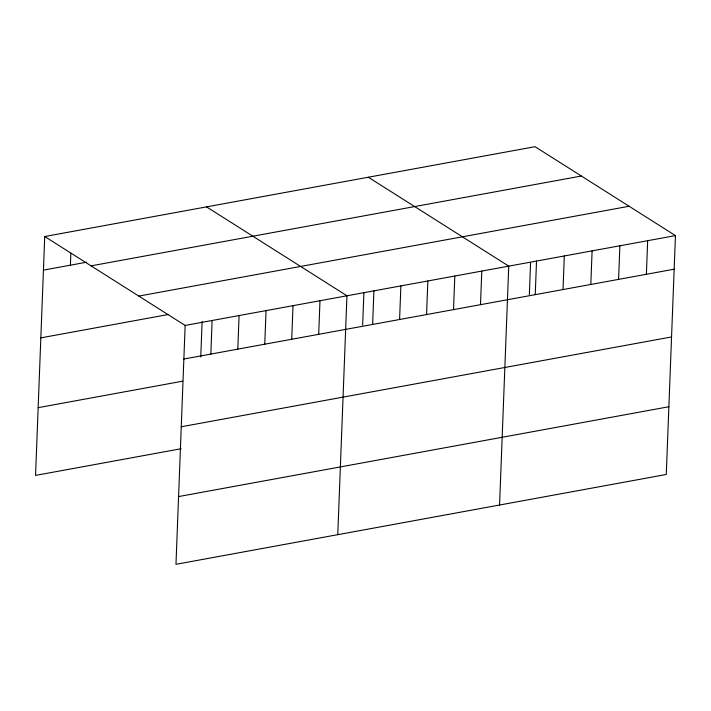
<?xml version="1.0" encoding="UTF-8"?>
<svg xmlns="http://www.w3.org/2000/svg" width="711" height="711" viewBox="0 0 711 711"><rect width="100%" height="100%" fill="white"/><g stroke="black" fill="none" stroke-linecap="round" stroke-linejoin="round"><path stroke-width="1.07" d="M44.731 236.523L185.153 325.434L175.972 564.312L666.269 474.477L675.45 235.599L535.028 146.688L44.731 236.523L35.55 475.401L181.172 448.721M70.407 265.176L70.86 253.258M200.76 356.966L202.12 321.514M210.829 354.087L212.118 320.492M237.794 349.145L239.083 315.551M264.759 344.204L266.047 310.609M291.723 339.263L293.012 305.668M318.688 334.321L319.986 300.726M337.769 534.663L346.95 295.785L206.528 206.874M362.646 325.105L363.881 292.976M372.626 324.447L373.915 290.843M399.591 319.506L400.88 285.902M426.556 314.564L427.844 280.961M453.52 309.623L454.818 276.019M480.494 304.681L481.782 271.078M499.566 505.023L508.747 266.136L368.325 177.235M529.348 294.558L530.584 262.43M535.241 294.647L536.529 261.053M563.023 289.555L564.312 255.96M590.805 284.471L592.103 250.867M618.588 279.379L619.885 245.775M646.379 274.286L647.668 240.691M43.433 270.118L86.582 262.217M91.07 265.861L581.367 176.026M138.814 296.087L629.111 206.261M40.838 337.867L168.116 314.546M185.153 325.434L675.45 235.599M183.856 359.028L674.161 269.193M38.154 407.661L182.691 381.176M181.252 426.769L671.557 336.943M178.577 496.571L668.873 406.736"/></g></svg>
